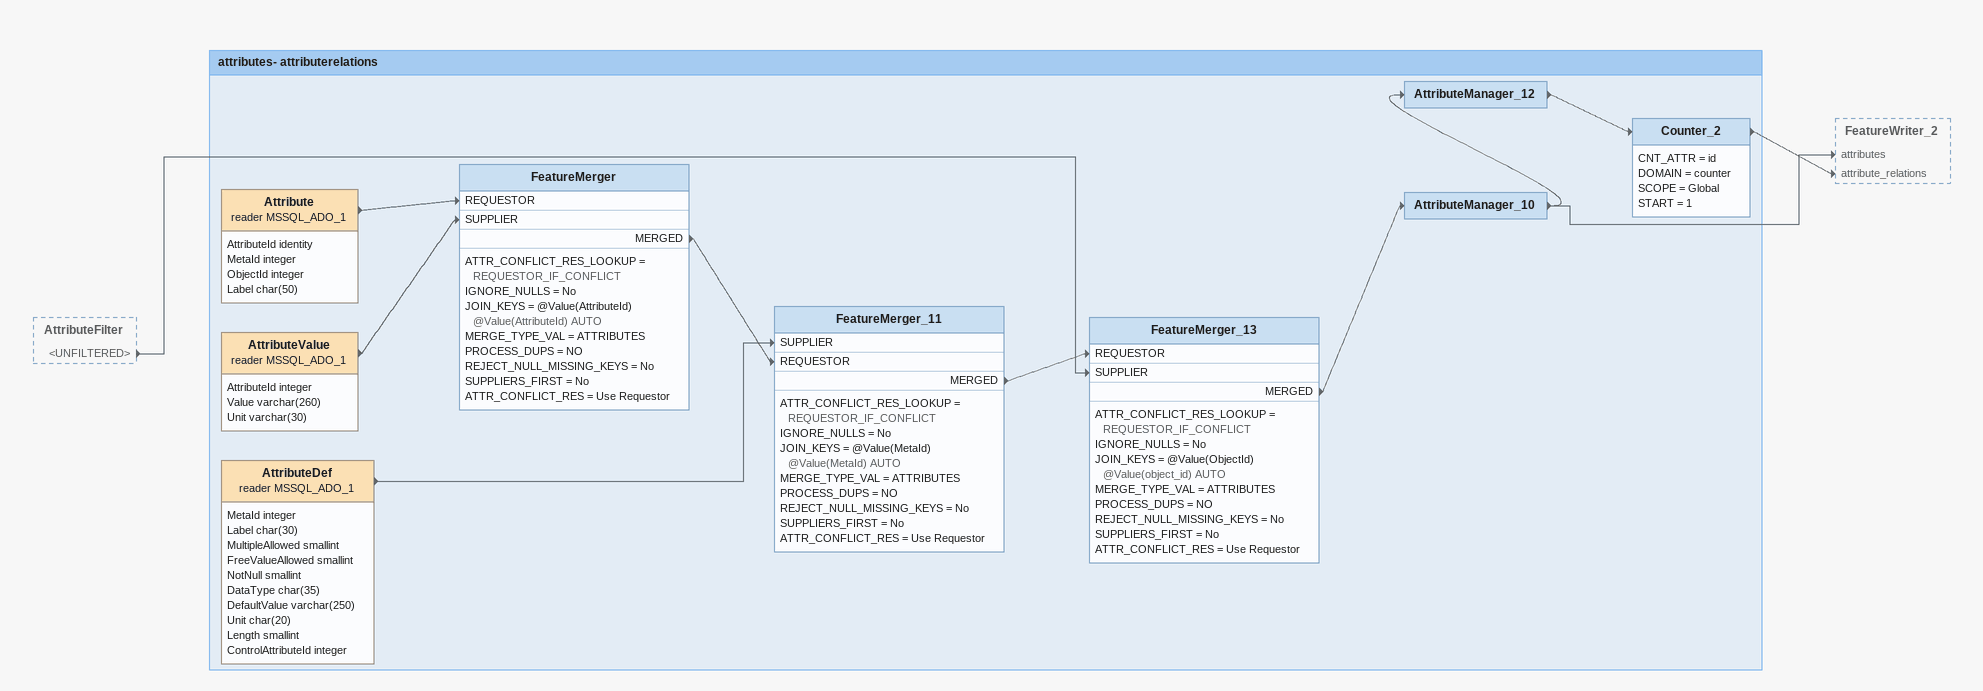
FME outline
AttributeFilter [outside]
    <UNFILTERED> -> FeatureMerger_13 [SUPPLIER]

Bookmark: attributes- attributerelations
Attribute (reader MSSQL_ADO_1)
    attributes: AttributeId identity, MetaId integer, ObjectId integer, Label char(50)
    -> FeatureMerger [REQUESTOR]
AttributeValue (reader MSSQL_ADO_1)
    attributes: AttributeId integer, Value varchar(260), Unit varchar(30)
    -> FeatureMerger [SUPPLIER]
FeatureMerger
    ATTR_CONFLICT_RES_LOOKUP = REQUESTOR_IF_CONFLICT
    IGNORE_NULLS = No
    JOIN_KEYS = @Value(AttributeId) @Value(AttributeId) AUTO
    MERGE_TYPE_VAL = ATTRIBUTES
    PROCESS_DUPS = NO
    REJECT_NULL_MISSING_KEYS = No
    SUPPLIERS_FIRST = No
    ATTR_CONFLICT_RES = Use Requestor
    MERGED -> FeatureMerger_11 [REQUESTOR]
AttributeDef (reader MSSQL_ADO_1)
    attributes: MetaId integer, Label char(30), MultipleAllowed smallint, FreeValueAllowed smallint, NotNull smallint, DataType char(35), DefaultValue varchar(250), Unit char(20), Length smallint, ControlAttributeId integer
    -> FeatureMerger_11 [SUPPLIER]
FeatureMerger_11
    ATTR_CONFLICT_RES_LOOKUP = REQUESTOR_IF_CONFLICT
    IGNORE_NULLS = No
    JOIN_KEYS = @Value(MetaId) @Value(MetaId) AUTO
    MERGE_TYPE_VAL = ATTRIBUTES
    PROCESS_DUPS = NO
    REJECT_NULL_MISSING_KEYS = No
    SUPPLIERS_FIRST = No
    ATTR_CONFLICT_RES = Use Requestor
    MERGED -> FeatureMerger_13 [REQUESTOR]
FeatureMerger_13
    ATTR_CONFLICT_RES_LOOKUP = REQUESTOR_IF_CONFLICT
    IGNORE_NULLS = No
    JOIN_KEYS = @Value(ObjectId) @Value(object_id) AUTO
    MERGE_TYPE_VAL = ATTRIBUTES
    PROCESS_DUPS = NO
    REJECT_NULL_MISSING_KEYS = No
    SUPPLIERS_FIRST = No
    ATTR_CONFLICT_RES = Use Requestor
    MERGED -> AttributeManager_10
AttributeManager_10
    -> AttributeManager_12
    -> FeatureWriter_2 [attributes]
AttributeManager_12
    -> Counter_2
Counter_2
    CNT_ATTR = id
    DOMAIN = counter
    SCOPE = Global
    START = 1
    -> FeatureWriter_2 [attribute_relations]
